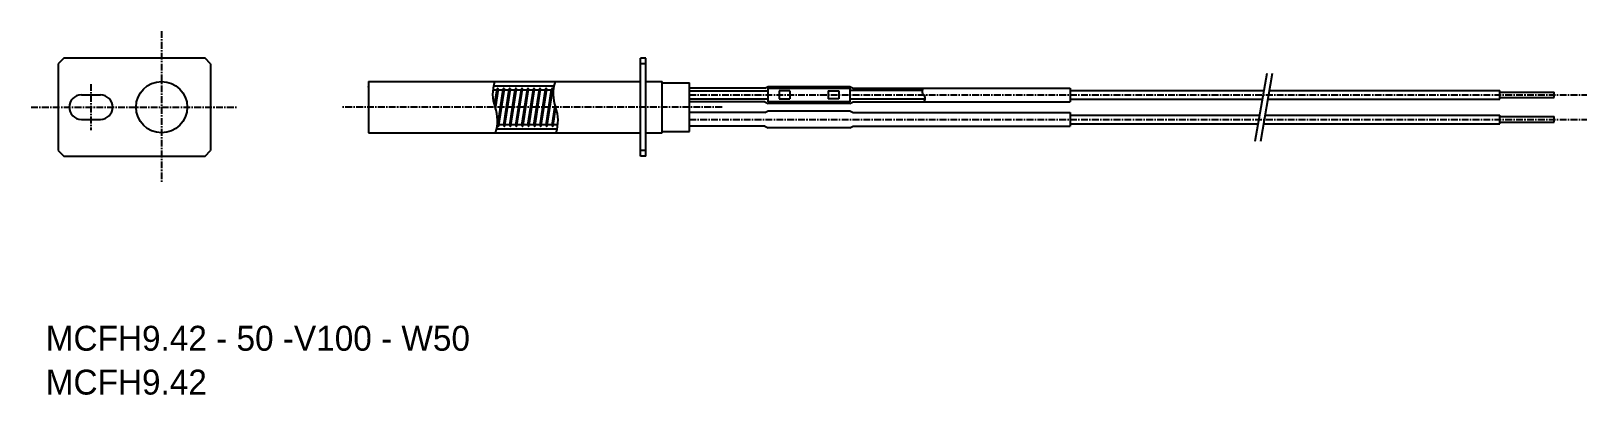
# Model space of a CAD drawing. Extents: x -3 to 283, y 0 to 67.
import ezdxf

# ---------------------------------------------------------------- set-up
doc = ezdxf.new("R2010")
doc.units = 0
doc.linetypes.add('CENTER', pattern=[2, 1.25, -0.25, 0.25, -0.25])
doc.layers.get('0').update_dxf_attribs({"linetype": 'CONTINUOUS'})
doc.layers.add('CENTER', color=1, linetype='CENTER')

msp = doc.modelspace()

# ---------------------------------------------------------------- linework, layer by layer
at = {"color": 7, "linetype": 'CONTINUOUS'}
for p, q in [((3.31, 61.89), (2.31, 60.89)), ((2.31, 60.89), (2.31, 44.89)), ((29.31, 61.89), (3.31, 61.89)), ((30.31, 60.89), (29.31, 61.89)), ((30.31, 60.89), (30.31, 44.89)), ((109.33, 43.89), (109.33, 61.89)), ((110.33, 61.89), (109.33, 61.89)), ((110.33, 60.89), (109.33, 60.89)), ((110.33, 43.89), (110.33, 61.89)), ((59.33, 57.6), (109.33, 57.6)), ((59.33, 57.6), (59.33, 48.18)), ((110.33, 57.6), (113.33, 57.6)), ((113.33, 48.18), (113.33, 57.6)), ((113.33, 57.35), (118.33, 57.35)), ((118.33, 48.43), (118.33, 57.35)), ((6.56, 55.14), (10.06, 55.14)), ((132.23, 56.39), (118.33, 56.39)), ((132.23, 56.39), (132.83, 56.69)), ((132.83, 56.69), (147.83, 56.69)), ((147.83, 56.69), (148.43, 56.39)), ((148.43, 56.39), (188.33, 56.39)), ((188.33, 56.39), (188.33, 53.89)), ((188.33, 55.94), (224, 55.94)), ((225, 55.94), (267.33, 55.94)), ((267.33, 54.34), (267.33, 55.94)), ((267.33, 55.64), (277.33, 55.64)), ((267.33, 54.64), (277.33, 54.64)), ((277.33, 54.64), (277.33, 55.64)), ((132.23, 53.89), (118.33, 53.89)), ((132.23, 51.89), (118.33, 51.89)), ((132.23, 53.89), (132.83, 53.59)), ((132.23, 51.89), (132.83, 52.19)), ((147.83, 53.59), (132.83, 53.59)), ((132.83, 52.19), (147.83, 52.19)), ((147.83, 53.59), (148.43, 53.89)), ((147.83, 52.19), (148.43, 51.89)), ((148.43, 53.89), (188.33, 53.89)), ((148.43, 51.89), (188.33, 51.89)), ((188.33, 54.34), (223.71, 54.34)), ((188.33, 51.89), (188.33, 49.39)), ((224.71, 54.34), (267.33, 54.34)), ((6.56, 50.64), (10.06, 50.64)), ((132.23, 49.39), (118.33, 49.39)), ((132.23, 49.39), (132.83, 49.09)), ((147.83, 49.09), (132.83, 49.09)), ((147.83, 49.09), (148.43, 49.39)), ((148.43, 49.39), (188.33, 49.39)), ((188.33, 51.44), (223.2, 51.44)), ((188.33, 49.84), (222.92, 49.84)), ((223.92, 49.84), (267.33, 49.84)), ((224.2, 51.44), (267.33, 51.44)), ((267.33, 49.84), (267.33, 51.44)), ((267.33, 51.14), (277.33, 51.14)), ((267.33, 50.14), (277.33, 50.14)), ((277.33, 50.14), (277.33, 51.14)), ((59.33, 48.18), (109.33, 48.18)), ((110.33, 48.18), (113.33, 48.18)), ((113.33, 48.43), (118.33, 48.43)), ((2.31, 44.89), (3.31, 43.89)), ((3.31, 43.89), (29.31, 43.89)), ((29.31, 43.89), (30.31, 44.89)), ((110.33, 44.89), (109.33, 44.89)), ((110.33, 43.89), (109.33, 43.89))]:
    msp.add_line(p, q, dxfattribs=at)
at = {"color": 3, "linetype": 'CONTINUOUS'}
for p, q in [((222.36, 46.64), (224.56, 59.14)), ((223.36, 46.64), (225.56, 59.14)), ((82.23, 56.1), (82.97, 56.1)), ((82.35, 56.84), (93.49, 56.84)), ((82.49, 53.29), (82.99, 56.21)), ((82.71, 52.52), (83.21, 56.18)), ((83.09, 49.56), (84.1, 56.21)), ((83.19, 56.1), (84.08, 56.1)), ((83.31, 49.52), (84.32, 56.18)), ((84.2, 49.56), (85.21, 56.21)), ((84.3, 56.1), (85.19, 56.1)), ((84.42, 49.52), (85.43, 56.18)), ((85.31, 49.56), (86.32, 56.21)), ((85.42, 56.1), (86.31, 56.1)), ((85.53, 49.52), (86.54, 56.18)), ((86.42, 49.56), (87.44, 56.21)), ((86.53, 56.1), (87.42, 56.1)), ((86.64, 49.52), (87.65, 56.18)), ((87.54, 49.56), (88.55, 56.21)), ((87.64, 56.1), (88.53, 56.1)), ((87.75, 49.52), (88.76, 56.18)), ((88.65, 49.56), (89.66, 56.21)), ((88.75, 56.1), (89.64, 56.1)), ((88.86, 49.52), (89.87, 56.18)), ((89.76, 49.56), (90.77, 56.21)), ((89.86, 56.1), (90.75, 56.1)), ((89.98, 49.52), (90.99, 56.18)), ((90.87, 49.56), (91.88, 56.21)), ((90.97, 56.1), (91.86, 56.1)), ((91.09, 49.52), (92.1, 56.18)), ((91.98, 49.56), (92.99, 56.21)), ((92.09, 56.1), (92.97, 56.1)), ((92.2, 49.52), (93.21, 56.18)), ((93.2, 56.1), (93.37, 56.1)), ((118.33, 55.89), (132.83, 55.89)), ((118.33, 54.39), (132.83, 54.39)), ((132.83, 56.39), (147.83, 56.39)), ((132.83, 53.89), (132.83, 56.39)), ((136.83, 55.89), (134.83, 55.89)), ((134.83, 55.89), (134.83, 54.39)), ((134.83, 54.39), (136.83, 54.39)), ((136.83, 55.89), (136.83, 54.39)), ((143.83, 55.89), (145.83, 55.89)), ((143.83, 55.89), (143.83, 54.39)), ((145.83, 54.39), (143.83, 54.39)), ((145.83, 55.89), (145.83, 54.39)), ((147.83, 56.39), (147.83, 53.89)), ((161.12, 55.94), (147.83, 55.94)), ((93.09, 49.56), (93.63, 53.27)), ((93.31, 49.52), (93.76, 52.82)), ((147.83, 53.89), (132.83, 53.89)), ((161.68, 54.34), (147.83, 54.34)), ((82.87, 48.93), (94, 48.93)), ((83.1, 49.63), (82.98, 49.63)), ((84.21, 49.63), (83.33, 49.63)), ((85.33, 49.63), (84.44, 49.63)), ((86.44, 49.63), (85.55, 49.63)), ((87.55, 49.63), (86.66, 49.63)), ((88.66, 49.63), (87.77, 49.63)), ((89.77, 49.63), (88.88, 49.63)), ((90.88, 49.63), (89.99, 49.63)), ((91.99, 49.63), (91.11, 49.63)), ((93.11, 49.63), (92.22, 49.63)), ((94.11, 49.63), (93.33, 49.63))]:
    msp.add_line(p, q, dxfattribs=at)
msp.add_circle((21.31, 52.89), 4.71)
for centre, radius, start, end in [((89.15, 55.34), 6.99, 161.605, 200.5407), ((100.29, 55.34), 6.99, 161.605, 200.5407), ((83.1, 56.21), 0.111, 340, 180), ((84.21, 56.21), 0.111, 340, 180), ((85.32, 56.21), 0.111, 340, 180), ((86.44, 56.21), 0.111, 340, 180), ((87.55, 56.21), 0.111, 340, 180), ((88.66, 56.21), 0.111, 340, 180), ((89.77, 56.21), 0.111, 340, 180), ((90.88, 56.21), 0.111, 340, 180), ((91.99, 56.21), 0.111, 340, 180), ((93.11, 56.21), 0.111, 340, 180), ((161.91, 55.76), 0.801, 128.718, 231.282), ((160.9, 54.51), 0.801, 308.718, 51.282), ((75.93, 50.41), 7.12, 341.7671, 20.3593), ((87.07, 50.41), 7.12, 341.7671, 20.3593), ((83.19, 49.52), 0.111, 160, 360), ((84.31, 49.52), 0.111, 160, 360), ((85.42, 49.52), 0.111, 160, 360), ((86.53, 49.52), 0.111, 160, 360), ((87.64, 49.52), 0.111, 160, 360), ((88.75, 49.52), 0.111, 160, 360), ((89.86, 49.52), 0.111, 160, 360), ((90.98, 49.52), 0.111, 160, 360), ((92.09, 49.52), 0.111, 160, 360), ((93.2, 49.52), 0.111, 160, 360)]:
    msp.add_arc(centre, radius, start, end, dxfattribs=at)
at = {"color": 7, "linetype": 'CONTINUOUS'}
for centre, start, end in [((6.56, 52.89), 90, 270), ((10.06, 52.89), 270, 90)]:
    msp.add_arc(centre, 2.25, start, end, dxfattribs=at)
msp.add_point((59.33, 56.64), dxfattribs=at)
at = {"layer": 'CENTER', "color": 1, "linetype": 'CENTER'}
for p, q in [((21.31, 66.89), (21.31, 38.89)), ((8.31, 57.14), (8.31, 48.64)), ((118.33, 55.14), (283.33, 55.14)), ((-2.69, 52.89), (35.31, 52.89)), ((124.33, 52.89), (54.33, 52.89)), ((118.33, 50.64), (283.33, 50.64))]:
    msp.add_line(p, q, dxfattribs=at)

# ---------------------------------------------------------------- texts
at = {"color": 7, "linetype": 'CONTINUOUS'}
for s, p in [('MCFH9.42 - 50 -V100 - W50', (0, 8.07)), ('MCFH9.42', (0, 0))]:
    msp.add_text(s, height=4.583, dxfattribs=at).set_placement(p)

doc.saveas('drawing.dxf')
